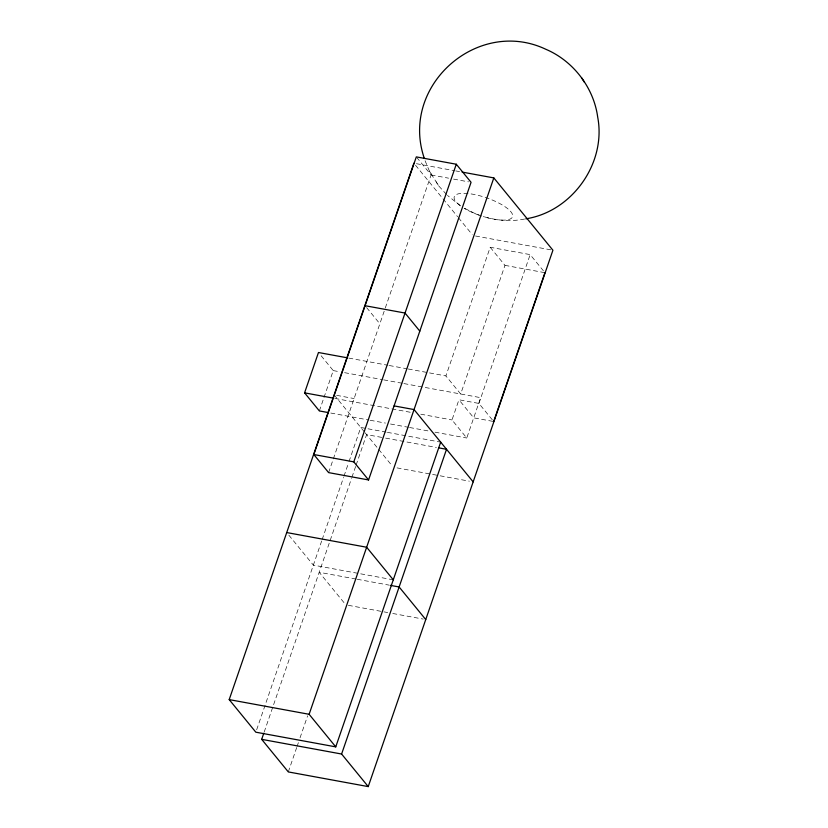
<?xml version="1.0" encoding="UTF-8"?>
<svg xmlns="http://www.w3.org/2000/svg" width="828" height="828" viewBox="0 0 828 828"><rect width="100%" height="100%" fill="white"/><g stroke="black" fill="none" stroke-linecap="round" stroke-linejoin="round"><path stroke-width="0.62" stroke-dasharray="4.14 3.1" d="M319.36 410.936L323.562 398.713M323.986 397.492L333.249 370.592L320.809 355.367M328.612 472.612L384.896 309.144M385.31 307.933L431.098 174.967L417.095 157.837M256.67 729.747L321.74 540.767M322.154 539.545L343.558 477.414M343.972 476.193L348.588 462.79M349.012 461.569L360.749 427.455L386.127 432.123M264.194 732.024L351.507 478.48M351.921 477.259L355.698 466.299M356.112 465.077L366.607 434.617L384.368 437.877M288.31 771.924L296.703 747.529M297.117 746.307L298.38 742.654M300.057 737.779L307.623 715.827M490.197 247.272L504.976 265.353L460.678 394.004L445.899 375.922L490.197 247.272L530.158 254.61L543.385 270.787M403.898 383.571L480.664 397.668L466.764 438.012L451.995 419.941L458.94 399.769L478.915 403.433L493.695 421.514L473.709 417.84L458.94 399.769M478.915 403.433L530.158 254.61M524.61 219.037C510.804 221.842 496.231 220.538 482.848 216.377M416.432 163.696L454.489 170.682M455.762 170.92L459.561 171.613M431.098 174.967L448.579 178.175M453.578 179.096L468.565 181.849M475.531 236.001L552.918 250.222M504.976 265.353L544.938 272.691M348.805 358.089L388.001 365.283M389.264 365.521L406.962 368.77M408.225 368.998L445.899 375.922M333.249 370.592L339.552 371.751M344.603 372.672L382.453 379.628M383.716 379.866L402.636 383.333M336.623 395.339L354.105 398.558M334.916 398.434L412.034 412.592M420.769 414.197L451.995 419.941M330.796 413.037L368.915 420.044M370.188 420.272L385.434 423.077M390.516 424.008L408.307 427.279M409.581 427.507L429.918 431.243M435 432.175L466.764 438.012M387.4 432.351L440.682 442.142M385.631 438.115L436.377 447.43M397.036 467.892L438.902 475.582M440.175 475.81L469.352 481.171M393.279 579.817L313.346 565.131L286.726 532.559M355.988 579.051L319.204 572.293L345.017 603.881M357.261 579.279L388.974 585.106M348.36 605.33L387.69 612.554M392.762 613.486L423.211 619.085M481.761 216.004L476.317 214.152L464.415 208.263M460.606 205.882L447.482 195.429M425.085 160.746L429.453 171.168L438.726 185.938L446.602 194.549M415.511 165.207L457.615 216.719M458.422 217.702L472.188 234.541M366.638 307.612L379.855 323.789M334.129 394.884L364.413 431.937M365.138 432.827L377.899 448.434M378.706 449.428L392.42 466.205M436.149 181.808L438.726 185.938M429.453 171.168L432.506 176.064M459.902 205.385A30.822 9.418 19 0 1 471.308 193.959A30.822 9.418 19 0 1 512.056 213.489A30.822 9.418 19 0 1 483.324 216.605M479.153 215.218A30.822 9.418 19 0 1 464.156 208.252"/><path stroke-width="1.24" d="M328.25 412.572L319.36 410.936L304.58 392.855L318.469 352.511L347.543 357.851M440.682 442.142L335.754 746.866L255.831 732.19L229.201 699.608L413.896 163.23M313.833 454.531L416.318 156.896L456.28 164.234L471.06 182.305L368.574 479.95L328.612 472.612L313.833 454.531L353.794 461.869L368.574 479.95M353.794 461.869L456.28 164.234M462.107 172.079L493.819 177.906L552.918 250.222L368.232 786.6L288.31 771.924L261.679 739.342L263.78 733.246M335.754 746.866L309.123 714.295L493.819 177.906M368.232 786.6L341.602 754.029L446.53 449.293L438.923 447.896M493.695 421.514L544.938 272.691M525.842 218.83C572.076 211.637 606.52 163.188 597.692 117.079C593.717 87.602 573.214 60.879 545.828 49.276C477.787 17.015 399.438 85.698 424.309 158.365M365.076 305.708L405.037 313.046L419.817 331.128M394.076 405.896L414.052 409.57L473.161 481.875M304.58 392.855L333.653 398.196M286.726 532.559L366.649 547.236L393.279 579.817M390.247 585.344L399.127 586.969L425.747 619.551M229.201 699.608L309.123 714.295M261.679 739.342L341.602 754.029M581.68 77.894L584.361 82.189"/></g></svg>
